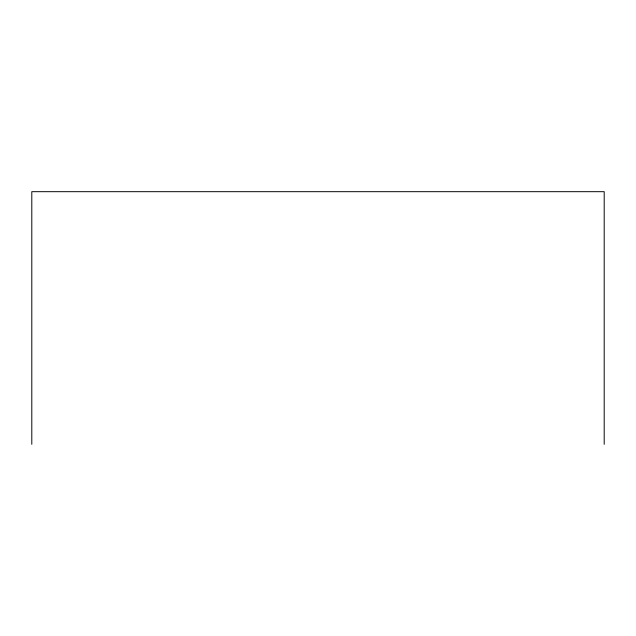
<?xml version="1.0" encoding="UTF-8"?>
<svg xmlns="http://www.w3.org/2000/svg" width="636" height="636" viewBox="0 0 636 636"><rect width="100%" height="100%" fill="white"/><g stroke="black" fill="none" stroke-linecap="round" stroke-linejoin="round"><path stroke-width="0.95" d="M604.2 444.318L604.2 191.682L31.8 191.682L31.8 444.318"/></g></svg>
